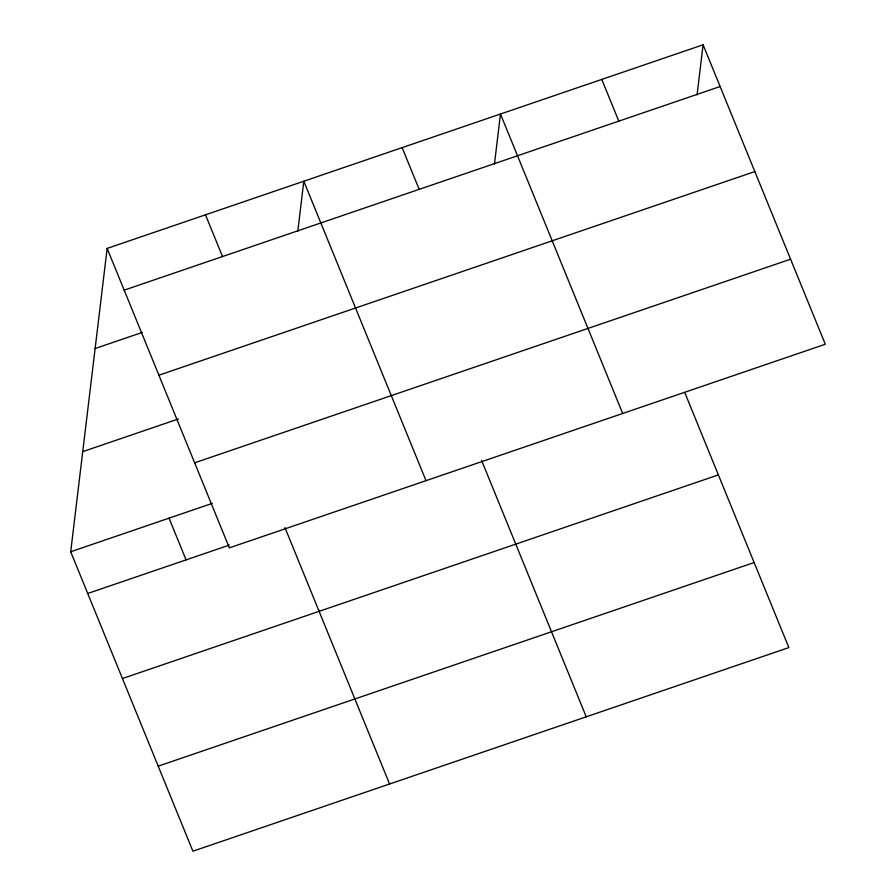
<?xml version="1.0" encoding="UTF-8"?>
<svg xmlns="http://www.w3.org/2000/svg" width="896" height="896" viewBox="0 0 896 896"><rect width="100%" height="100%" fill="white"/><g stroke="black" fill="none" stroke-linecap="round" stroke-linejoin="round"><path stroke-width="1.34" d="M684.723 392.437L788.85 647.584L192.909 851.2L70.706 551.757L107.15 248.416L703.091 44.8L825.294 344.243L229.354 547.87L107.15 248.416M297.797 231.28L303.811 181.227L426.014 480.67M494.458 164.08L500.472 114.027L622.675 413.482M697.077 94.853L703.091 44.8M124.186 290.147L720.115 86.531M95.122 348.522L142.33 332.394M158.894 375.2L754.824 171.573M82.734 451.651L178.438 418.947M194.645 462.818L790.586 259.202M70.706 551.757L212.307 503.373M87.741 593.477L229.331 545.104M122.45 678.53L718.379 474.902M158.2 766.158L754.141 562.531M601.776 79.419L618.811 121.15M402.136 147.627L419.171 189.358M481.578 460.376L586.23 716.811M205.486 214.827L222.51 256.558M284.928 527.576L389.57 784M169.042 518.157L186.066 559.888"/></g></svg>
